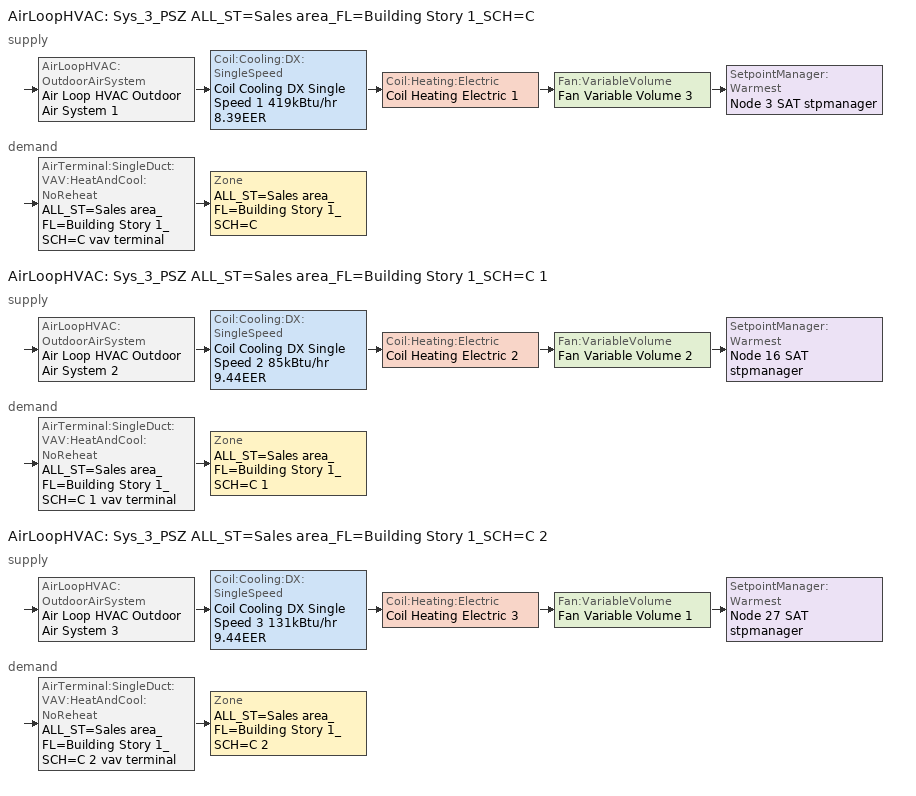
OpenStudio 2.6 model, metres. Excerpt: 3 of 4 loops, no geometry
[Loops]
AirLoopHVAC 'Sys_3_PSZ ALL_ST=Sales area_FL=Building Story 1_SCH=C'
 supply: AirLoopHVAC:OutdoorAirSystem 'Air Loop HVAC Outdoor Air System 1' > Coil:Cooling:DX:SingleSpeed 'Coil Cooling DX Single Speed 1 419kBtu/hr 8.39EER' > Coil:Heating:Electric 'Coil Heating Electric 1' > Fan:VariableVolume 'Fan Variable Volume 3' > SetpointManager:Warmest 'Node 3 SAT stpmanager'
 demand: AirTerminal:SingleDuct:VAV:HeatAndCool:NoReheat 'ALL_ST=Sales area_FL=Building Story 1_SCH=C vav terminal' > Zone 'ALL_ST=Sales area_FL=Building Story 1_SCH=C'
AirLoopHVAC 'Sys_3_PSZ ALL_ST=Sales area_FL=Building Story 1_SCH=C 1'
 supply: AirLoopHVAC:OutdoorAirSystem 'Air Loop HVAC Outdoor Air System 2' > Coil:Cooling:DX:SingleSpeed 'Coil Cooling DX Single Speed 2 85kBtu/hr 9.44EER' > Coil:Heating:Electric 'Coil Heating Electric 2' > Fan:VariableVolume 'Fan Variable Volume 2' > SetpointManager:Warmest 'Node 16 SAT stpmanager'
 demand: AirTerminal:SingleDuct:VAV:HeatAndCool:NoReheat 'ALL_ST=Sales area_FL=Building Story 1_SCH=C 1 vav terminal' > Zone 'ALL_ST=Sales area_FL=Building Story 1_SCH=C 1'
AirLoopHVAC 'Sys_3_PSZ ALL_ST=Sales area_FL=Building Story 1_SCH=C 2'
 supply: AirLoopHVAC:OutdoorAirSystem 'Air Loop HVAC Outdoor Air System 3' > Coil:Cooling:DX:SingleSpeed 'Coil Cooling DX Single Speed 3 131kBtu/hr 9.44EER' > Coil:Heating:Electric 'Coil Heating Electric 3' > Fan:VariableVolume 'Fan Variable Volume 1' > SetpointManager:Warmest 'Node 27 SAT stpmanager'
 demand: AirTerminal:SingleDuct:VAV:HeatAndCool:NoReheat 'ALL_ST=Sales area_FL=Building Story 1_SCH=C 2 vav terminal' > Zone 'ALL_ST=Sales area_FL=Building Story 1_SCH=C 2'
[Sizing:Zone] Zone Cooling Design Supply Air Temperature Input Method=SupplyAirTemperature; Zone Cooling Design Supply Air Temperature {C}=13; Zone Cooling Design Supply Air Temperature Difference {deltaC}=11.11; Zone Heating Design Supply Air Temperature Input Method=SupplyAirTemperature; Zone Heating Design Supply Air Temperature {C}=43; Zone Heating Design Supply Air Temperature Difference {deltaC}=11.11; Zone Cooling Design Supply Air Humidity Ratio {kg-H2O/kg-air}=0.0085; Zone Heating Design Supply Air Humidity Ratio {kg-H2O/kg-air}=0.008; Zone Heating Sizing Factor=1.3; Zone Cooling Sizing Factor=1.1; Cooling Design Air Flow Method=DesignDay; Heating Design Air Flow Method=DesignDay; Account for Dedicated Outdoor Air System=No; Dedicated Outdoor Air System Control Strategy=NeutralSupplyAir; Dedicated Outdoor Air Low Setpoint Temperature for Design {C}=autosize; Dedicated Outdoor Air High Setpoint Temperature for Design {C}=autosize
ALL_ST=Sales area_FL=Building Story 1_SCH=C; ALL_ST=Sales area_FL=Building Story 1_SCH=C 1; ALL_ST=Sales area_FL=Building Story 1_SCH=C 2
[Zone equipment]
ALL_ST=Sales area_FL=Building Story 1_SCH=C: ALL_ST=Sales area_FL=Building Story 1_SCH=C erv doas, Zone HVAC Baseboard Convective Electric 1, ALL_ST=Sales area_FL=Building Story 1_SCH=C vav terminal
ALL_ST=Sales area_FL=Building Story 1_SCH=C 1: ALL_ST=Sales area_FL=Building Story 1_SCH=C 1 erv doas, Zone HVAC Baseboard Convective Electric 2, ALL_ST=Sales area_FL=Building Story 1_SCH=C 1 vav terminal
ALL_ST=Sales area_FL=Building Story 1_SCH=C 2: ALL_ST=Sales area_FL=Building Story 1_SCH=C 2 erv doas, Zone HVAC Baseboard Convective Electric 3, ALL_ST=Sales area_FL=Building Story 1_SCH=C 2 vav terminal
[AirLoopHVAC] Design Supply Air Flow Rate {m3/s}=AutoSize
Name | Availability Schedule
Sys_3_PSZ ALL_ST=Sales area_FL=Building Story 1_SCH=C | Sys_3_PSZ ALL_ST=Sales area_FL=Building Story 1_SCH=C Occ Sch
Sys_3_PSZ ALL_ST=Sales area_FL=Building Story 1_SCH=C 1 | Sys_3_PSZ ALL_ST=Sales area_FL=Building Story 1_SCH=C 1 Occ Sch
Sys_3_PSZ ALL_ST=Sales area_FL=Building Story 1_SCH=C 2 | Sys_3_PSZ ALL_ST=Sales area_FL=Building Story 1_SCH=C 2 Occ Sch
[Sizing:System] Type of Load to Size On=Sensible; Design Outdoor Air Flow Rate {m3/s}=Autosize; Minimum System Air Flow Ratio=1; Preheat Design Temperature {C}=7; Preheat Design Humidity Ratio {kg-H2O/kg-Air}=0.008; Precool Design Temperature {C}=13; Precool Design Humidity Ratio {kg-H2O/kg-Air}=0.008; Central Cooling Design Supply Air Temperature {C}=13; Central Heating Design Supply Air Temperature {C}=43; Sizing Option=NonCoincident; 100% Outdoor Air in Cooling=No; 100% Outdoor Air in Heating=No; Central Cooling Design Supply Air Humidity Ratio {kg-H2O/kg-Air}=0.0085; Central Heating Design Supply Air Humidity Ratio {kg-H2O/kg-Air}=0.008; Cooling Design Air Flow Method=DesignDay; Cooling Design Air Flow Rate {m3/s}=0; Heating Design Air Flow Method=DesignDay; Heating Design Air Flow Rate {m3/s}=0; System Outdoor Air Method=ZoneSum; Zone Maximum Outdoor Air Fraction=1; Cooling Supply Air Flow Rate Per Floor Area {m3/s-m2}=0.00996765; Cooling Fraction of Autosized Cooling Supply Air Flow Rate=1; Cooling Supply Air Flow Rate Per Unit Cooling Capacity {m3/s-W}=3.94755e-05; Heating Supply Air Flow Rate Per Floor Area {m3/s-m2}=0.00996765; Heating Fraction of Autosized Heating Supply Air Flow Rate=1; Heating Fraction of Autosized Cooling Supply Air Flow Rate=1; Heating Supply Air Flow Rate Per Unit Heating Capacity {m3/s-W}=3.15882e-05; Cooling Design Capacity Method=CoolingDesignCapacity; Cooling Design Capacity {W}=autosize; Cooling Design Capacity Per Floor Area {W/m2}=234.7; Fraction of Autosized Cooling Design Capacity=1; Heating Design Capacity Method=HeatingDesignCapacity; Heating Design Capacity {W}=autosize; Heating Design Capacity Per Floor Area {W/m2}=157; Fraction of Autosized Heating Design Capacity=1; Central Cooling Capacity Control Method=OnOff
Sys_3_PSZ ALL_ST=Sales area_FL=Building Story 1_SCH=C; Sys_3_PSZ ALL_ST=Sales area_FL=Building Story 1_SCH=C 1; Sys_3_PSZ ALL_ST=Sales area_FL=Building Story 1_SCH=C 2
[Coil:Heating:Electric] Availability Schedule=Always On Discrete
Coil Heating Electric 1; Coil Heating Electric 2; Coil Heating Electric 3
[Coil:Cooling:DX:SingleSpeed] Availability Schedule=Always On Discrete; Rated Total Cooling Capacity {W}=autosize; Rated Sensible Heat Ratio=autosize; Rated Air Flow Rate {m3/s}=autosize; Rated Evaporator Fan Power Per Volume Flow Rate {W/(m3/s)}=773.3; Total Cooling Capacity Function of Temperature Curve=DXCOOL-NECB2011-REF-CAPFT; Total Cooling Capacity Function of Flow Fraction Curve=DXCOOL-NECB2011-REF-CAPFFLOW; Energy Input Ratio Function of Temperature Curve=DXCOOL-NECB2011-REF-COOLEIRFT; Energy Input Ratio Function of Flow Fraction Curve=DXCOOL-NECB2011-REF-COOLEIRFFLOW; Part Load Fraction Correlation Curve=DXCOOL-NECB2011-REF-COOLPLFFPLR; Condenser Type=AirCooled; Evaporative Condenser Effectiveness=0; Evaporative Condenser Air Flow Rate {m3/s}=Autosize; Evaporative Condenser Pump Rated Power Consumption {W}=Autosize; Crankcase Heater Capacity {W}=0; Maximum Outdoor Dry-Bulb Temperature for Crankcase Heater Operation {C}=0; Basin Heater Capacity {W/K}=0; Basin Heater Setpoint Temperature {C}=10
Name | Rated COP {W/W}
Coil Cooling DX Single Speed 1 419kBtu/hr 8.39EER | 3.11118
Coil Cooling DX Single Speed 2 85kBtu/hr 9.44EER | 3.25376
Coil Cooling DX Single Speed 3 131kBtu/hr 9.44EER | 3.28783
[Controller:OutdoorAir] Minimum Outdoor Air Flow Rate {m3/s}=0; Maximum Outdoor Air Flow Rate {m3/s}=0; Economizer Control Type=DifferentialEnthalpy; Economizer Control Action Type=ModulateFlow; Lockout Type=NoLockout; Minimum Limit Type=FixedMinimum; High Humidity Control=No; Heat Recovery Bypass Control Type=BypassWhenOAFlowGreaterThanMinimum
Name | Minimum Outdoor Air Schedule | Controller Mechanical Ventilation
Controller Outdoor Air 1 | Sys_3_PSZ ALL_ST=Sales area_FL=Building Story 1_SCH=C Occ Sch | Controller Mechanical Ventilation 1
Controller Outdoor Air 2 | Sys_3_PSZ ALL_ST=Sales area_FL=Building Story 1_SCH=C 1 Occ Sch | Controller Mechanical Ventilation 2
Controller Outdoor Air 3 | Sys_3_PSZ ALL_ST=Sales area_FL=Building Story 1_SCH=C 2 Occ Sch | Controller Mechanical Ventilation 3
[Controller:MechanicalVentilation] Availability Schedule=Always On Discrete; System Outdoor Air Method=ZoneSum
Controller Mechanical Ventilation 1; Controller Mechanical Ventilation 2; Controller Mechanical Ventilation 3
[AirLoopHVAC:OutdoorAirSystem]
Name | Controller
Air Loop HVAC Outdoor Air System 1 | Controller Outdoor Air 1
Air Loop HVAC Outdoor Air System 2 | Controller Outdoor Air 2
Air Loop HVAC Outdoor Air System 3 | Controller Outdoor Air 3
[ZoneHVAC:Baseboard:Convective:Electric] Availability Schedule=Always On Discrete; Nominal Capacity {W}=autosize; Efficiency=1
Zone HVAC Baseboard Convective Electric 1; Zone HVAC Baseboard Convective Electric 2; Zone HVAC Baseboard Convective Electric 3
[HeatExchanger:AirToAir:SensibleAndLatent] Availability Schedule=Always On Discrete; Nominal Supply Air Flow Rate {m3/s}=autosize; Sensible Effectiveness at 100% Heating Air Flow=0.76; Latent Effectiveness at 100% Heating Air Flow=0.75; Sensible Effectiveness at 75% Heating Air Flow=0.81; Latent Effectiveness at 75% Heating Air Flow=0.75; Sensible Effectiveness at 100% Cooling Air Flow=0.76; Latent Effectiveness at 100% Cooling Air Flow=0.75; Sensible Effectiveness at 75% Cooling Air Flow=0.81; Latent Effectiveness at 75% Cooling Air Flow=0.75; Supply Air Outlet Temperature Control=No; Heat Exchanger Type=Rotary; Frost Control Type=ExhaustAirRecirculation; Threshold Temperature {C}=-23.3; Initial Defrost Time Fraction=0.167; Rate of Defrost Time Fraction Increase {1/K}=0.012; Economizer Lockout=No
Name | Nominal Electric Power {W}
ALL_ST=Sales area_FL=Building Story 1_SCH=C 2 erv hx | 342.062
ALL_ST=Sales area_FL=Building Story 1_SCH=C 1 erv hx | 196.031
ALL_ST=Sales area_FL=Building Story 1_SCH=C erv hx | 1364.28
[Fan:VariableVolume] Availability Schedule=Always On Discrete; Fan Efficiency=0.75; Pressure Rise {Pa}=640; Maximum Flow Rate {m3/s}=Autosize; Fan Power Minimum Flow Rate Input Method=Fraction; Fan Power Minimum Flow Fraction=0.3; Fan Power Minimum Air Flow Rate {m3/s}=0; Motor Efficiency=0.9; Motor In Airstream Fraction=1; Fan Power Coefficient 1=0.0407599; Fan Power Coefficient 2=0.088045; Fan Power Coefficient 3=-0.0729261; Fan Power Coefficient 4=0.94374; Fan Power Coefficient 5=0
Fan Variable Volume 1; Fan Variable Volume 2; Fan Variable Volume 3
[SetpointManager:Warmest] Control Variable=Temperature; Minimum Setpoint Temperature {C}=12; Maximum Setpoint Temperature {C}=35; Strategy=MaximumTemperature
Node 27 SAT stpmanager; Node 16 SAT stpmanager; Node 3 SAT stpmanager
[AirTerminal:SingleDuct:VAV:HeatAndCool:NoReheat] Availability Schedule=Always On Discrete; Maximum Air Flow Rate {m3/s}=autosize; Zone Minimum Air Flow Fraction=0.05
ALL_ST=Sales area_FL=Building Story 1_SCH=C 2 vav terminal; ALL_ST=Sales area_FL=Building Story 1_SCH=C 1 vav terminal; ALL_ST=Sales area_FL=Building Story 1_SCH=C vav terminal
[ZoneHVAC:EnergyRecoveryVentilator:Controller] Temperature High Limit {C}=19; Temperature Low Limit {C}=13; Exhaust Air Temperature Limit=NoExhaustAirTemperatureLimit; Exhaust Air Enthalpy Limit=NoExhaustAirEnthalpyLimit; Time of Day Economizer Flow Control Schedule=Always Off Discrete; High Humidity Control Flag=No; High Humidity Outdoor Air Flow Ratio=1; Control High Indoor Humidity Based on Outdoor Humidity Ratio=Yes
Name | Electronic Enthalpy Limit Curve
ALL_ST=Sales area_FL=Building Story 1_SCH=C 2 erv contr | Curve Cubic 1
ALL_ST=Sales area_FL=Building Story 1_SCH=C 1 erv contr | Curve Cubic 2
ALL_ST=Sales area_FL=Building Story 1_SCH=C erv contr | Curve Cubic 3
[Fan:OnOff] Availability Schedule=Always On Discrete; Fan Efficiency=0.75; Pressure Rise {Pa}=200; Maximum Flow Rate {m3/s}=autosize; Motor Efficiency=0.9; Motor In Airstream Fraction=1
Name | Fan Power Ratio Function of Speed Ratio Curve | Fan Efficiency Ratio Function of Speed Ratio Curve
ALL_ST=Sales area_FL=Building Story 1_SCH=C 2 erv sup fan | Fan On Off Power Curve 2 | Fan On Off Efficiency Curve 2
ALL_ST=Sales area_FL=Building Story 1_SCH=C 2 erv exh fan | Fan On Off Power Curve 3 | Fan On Off Efficiency Curve 3
ALL_ST=Sales area_FL=Building Story 1_SCH=C 1 erv sup fan | Fan On Off Power Curve 4 | Fan On Off Efficiency Curve 4
ALL_ST=Sales area_FL=Building Story 1_SCH=C 1 erv exh fan | Fan On Off Power Curve 5 | Fan On Off Efficiency Curve 5
ALL_ST=Sales area_FL=Building Story 1_SCH=C erv sup fan | Fan On Off Power Curve 6 | Fan On Off Efficiency Curve 6
ALL_ST=Sales area_FL=Building Story 1_SCH=C erv exh fan | Fan On Off Power Curve 7 | Fan On Off Efficiency Curve 7
[ZoneHVAC:EnergyRecoveryVentilator] Supply Air Flow Rate {m3/s}=autosize; Exhaust Air Flow Rate {m3/s}=autosize; Ventilation Rate per Unit Floor Area {m3/s-m2}=0.0011684; Ventilation Rate per Occupant {m3/s-person}=0
Name | Availability Schedule | Heat Exchanger | Supply Air Fan | Exhaust Air Fan | Controller
ALL_ST=Sales area_FL=Building Story 1_SCH=C 2 erv doas | Sys_3_PSZ ALL_ST=Sales area_FL=Building Story 1_SCH=C 2 Occ Sch | ALL_ST=Sales area_FL=Building Story 1_SCH=C 2 erv hx | ALL_ST=Sales area_FL=Building Story 1_SCH=C 2 erv sup fan | ALL_ST=Sales area_FL=Building Story 1_SCH=C 2 erv exh fan | ALL_ST=Sales area_FL=Building Story 1_SCH=C 2 erv contr
ALL_ST=Sales area_FL=Building Story 1_SCH=C 1 erv doas | Sys_3_PSZ ALL_ST=Sales area_FL=Building Story 1_SCH=C 1 Occ Sch | ALL_ST=Sales area_FL=Building Story 1_SCH=C 1 erv hx | ALL_ST=Sales area_FL=Building Story 1_SCH=C 1 erv sup fan | ALL_ST=Sales area_FL=Building Story 1_SCH=C 1 erv exh fan | ALL_ST=Sales area_FL=Building Story 1_SCH=C 1 erv contr
ALL_ST=Sales area_FL=Building Story 1_SCH=C erv doas | Sys_3_PSZ ALL_ST=Sales area_FL=Building Story 1_SCH=C Occ Sch | ALL_ST=Sales area_FL=Building Story 1_SCH=C erv hx | ALL_ST=Sales area_FL=Building Story 1_SCH=C erv sup fan | ALL_ST=Sales area_FL=Building Story 1_SCH=C erv exh fan | ALL_ST=Sales area_FL=Building Story 1_SCH=C erv contr
[Schedule:Ruleset]
Name | Default Day Schedule | Summer Design Day Schedule | Winter Design Day Schedule
Sys_3_PSZ ALL_ST=Sales area_FL=Building Story 1_SCH=C Occ Sch | Sys_3_PSZ ALL_ST=Sales area_FL=Building Story 1_SCH=C Occ Sch Default | Sys_3_PSZ ALL_ST=Sales area_FL=Building Story 1_SCH=C Occ Sch Summer Design Day | Sys_3_PSZ ALL_ST=Sales area_FL=Building Story 1_SCH=C Occ Sch Winter Design Day
Sys_3_PSZ ALL_ST=Sales area_FL=Building Story 1_SCH=C 1 Occ Sch | Sys_3_PSZ ALL_ST=Sales area_FL=Building Story 1_SCH=C 1 Occ Sch Default | Sys_3_PSZ ALL_ST=Sales area_FL=Building Story 1_SCH=C 1 Occ Sch Summer Design Day | Sys_3_PSZ ALL_ST=Sales area_FL=Building Story 1_SCH=C 1 Occ Sch Winter Design Day
Sys_3_PSZ ALL_ST=Sales area_FL=Building Story 1_SCH=C 2 Occ Sch | Sys_3_PSZ ALL_ST=Sales area_FL=Building Story 1_SCH=C 2 Occ Sch Default | Sys_3_PSZ ALL_ST=Sales area_FL=Building Story 1_SCH=C 2 Occ Sch Summer Design Day | Sys_3_PSZ ALL_ST=Sales area_FL=Building Story 1_SCH=C 2 Occ Sch Winter Design Day
[Schedule:Day]
Sys_3_PSZ ALL_ST=Sales area_FL=Building Story 1_SCH=C Occ Sch Default; Sys_3_PSZ ALL_ST=Sales area_FL=Building Story 1_SCH=C Occ Sch Winter Design Day; Sys_3_PSZ ALL_ST=Sales area_FL=Building Story 1_SCH=C Occ Sch Summer Design Day; Sys_3_PSZ ALL_ST=Sales area_FL=Building Story 1_SCH=C 1 Occ Sch Default; Sys_3_PSZ ALL_ST=Sales area_FL=Building Story 1_SCH=C 1 Occ Sch Winter Design Day; Sys_3_PSZ ALL_ST=Sales area_FL=Building Story 1_SCH=C 1 Occ Sch Summer Design Day; Sys_3_PSZ ALL_ST=Sales area_FL=Building Story 1_SCH=C 2 Occ Sch Default; Sys_3_PSZ ALL_ST=Sales area_FL=Building Story 1_SCH=C 2 Occ Sch Winter Design Day; Sys_3_PSZ ALL_ST=Sales area_FL=Building Story 1_SCH=C 2 Occ Sch Summer Design Day: 24, 0, 1
[Schedule:Rule] Date Specification Type=DateRange; Start Month=1; Start Day=1; End Month=12
Name | Schedule Ruleset | Rule Order | Day Schedule | Apply Monday | End Day | Apply Tuesday | Apply Wednesday | Apply Thursday | Apply Friday | Apply Saturday | Apply Sunday
Sys_3_PSZ ALL_ST=Sales area_FL=Building Story 1_SCH=C Occ Sch Monday Rule | Sys_3_PSZ ALL_ST=Sales area_FL=Building Story 1_SCH=C Occ Sch | 6 | Sys_3_PSZ ALL_ST=Sales area_FL=Building Story 1_SCH=C Occ Sch Monday | Yes | 25
Sys_3_PSZ ALL_ST=Sales area_FL=Building Story 1_SCH=C Occ Sch Tuesday Rule | Sys_3_PSZ ALL_ST=Sales area_FL=Building Story 1_SCH=C Occ Sch | 5 | Sys_3_PSZ ALL_ST=Sales area_FL=Building Story 1_SCH=C Occ Sch Tuesday |  | 26 | Yes
Sys_3_PSZ ALL_ST=Sales area_FL=Building Story 1_SCH=C Occ Sch Wednesday Rule | Sys_3_PSZ ALL_ST=Sales area_FL=Building Story 1_SCH=C Occ Sch | 4 | Sys_3_PSZ ALL_ST=Sales area_FL=Building Story 1_SCH=C Occ Sch Wednesday |  | 27 |  | Yes
Sys_3_PSZ ALL_ST=Sales area_FL=Building Story 1_SCH=C Occ Sch Thursday Rule | Sys_3_PSZ ALL_ST=Sales area_FL=Building Story 1_SCH=C Occ Sch | 3 | Sys_3_PSZ ALL_ST=Sales area_FL=Building Story 1_SCH=C Occ Sch Thursday |  | 28 |  |  | Yes
Sys_3_PSZ ALL_ST=Sales area_FL=Building Story 1_SCH=C Occ Sch Friday Rule | Sys_3_PSZ ALL_ST=Sales area_FL=Building Story 1_SCH=C Occ Sch | 2 | Sys_3_PSZ ALL_ST=Sales area_FL=Building Story 1_SCH=C Occ Sch Friday |  | 29 |  |  |  | Yes
Sys_3_PSZ ALL_ST=Sales area_FL=Building Story 1_SCH=C Occ Sch Saturday Rule | Sys_3_PSZ ALL_ST=Sales area_FL=Building Story 1_SCH=C Occ Sch | 1 | Sys_3_PSZ ALL_ST=Sales area_FL=Building Story 1_SCH=C Occ Sch Saturday |  | 30 |  |  |  |  | Yes
Sys_3_PSZ ALL_ST=Sales area_FL=Building Story 1_SCH=C Occ Sch Sunday Rule | Sys_3_PSZ ALL_ST=Sales area_FL=Building Story 1_SCH=C Occ Sch | 0 | Sys_3_PSZ ALL_ST=Sales area_FL=Building Story 1_SCH=C Occ Sch Sunday |  | 31 |  |  |  |  |  | Yes
Sys_3_PSZ ALL_ST=Sales area_FL=Building Story 1_SCH=C 1 Occ Sch Monday Rule | Sys_3_PSZ ALL_ST=Sales area_FL=Building Story 1_SCH=C 1 Occ Sch | 6 | Sys_3_PSZ ALL_ST=Sales area_FL=Building Story 1_SCH=C 1 Occ Sch Monday | Yes | 25
Sys_3_PSZ ALL_ST=Sales area_FL=Building Story 1_SCH=C 1 Occ Sch Tuesday Rule | Sys_3_PSZ ALL_ST=Sales area_FL=Building Story 1_SCH=C 1 Occ Sch | 5 | Sys_3_PSZ ALL_ST=Sales area_FL=Building Story 1_SCH=C 1 Occ Sch Tuesday |  | 26 | Yes
Sys_3_PSZ ALL_ST=Sales area_FL=Building Story 1_SCH=C 1 Occ Sch Wednesday Rule | Sys_3_PSZ ALL_ST=Sales area_FL=Building Story 1_SCH=C 1 Occ Sch | 4 | Sys_3_PSZ ALL_ST=Sales area_FL=Building Story 1_SCH=C 1 Occ Sch Wednesday |  | 27 |  | Yes
Sys_3_PSZ ALL_ST=Sales area_FL=Building Story 1_SCH=C 1 Occ Sch Thursday Rule | Sys_3_PSZ ALL_ST=Sales area_FL=Building Story 1_SCH=C 1 Occ Sch | 3 | Sys_3_PSZ ALL_ST=Sales area_FL=Building Story 1_SCH=C 1 Occ Sch Thursday |  | 28 |  |  | Yes
Sys_3_PSZ ALL_ST=Sales area_FL=Building Story 1_SCH=C 1 Occ Sch Friday Rule | Sys_3_PSZ ALL_ST=Sales area_FL=Building Story 1_SCH=C 1 Occ Sch | 2 | Sys_3_PSZ ALL_ST=Sales area_FL=Building Story 1_SCH=C 1 Occ Sch Friday |  | 29 |  |  |  | Yes
Sys_3_PSZ ALL_ST=Sales area_FL=Building Story 1_SCH=C 1 Occ Sch Saturday Rule | Sys_3_PSZ ALL_ST=Sales area_FL=Building Story 1_SCH=C 1 Occ Sch | 1 | Sys_3_PSZ ALL_ST=Sales area_FL=Building Story 1_SCH=C 1 Occ Sch Saturday |  | 30 |  |  |  |  | Yes
Sys_3_PSZ ALL_ST=Sales area_FL=Building Story 1_SCH=C 1 Occ Sch Sunday Rule | Sys_3_PSZ ALL_ST=Sales area_FL=Building Story 1_SCH=C 1 Occ Sch | 0 | Sys_3_PSZ ALL_ST=Sales area_FL=Building Story 1_SCH=C 1 Occ Sch Sunday |  | 31 |  |  |  |  |  | Yes
Sys_3_PSZ ALL_ST=Sales area_FL=Building Story 1_SCH=C 2 Occ Sch Monday Rule | Sys_3_PSZ ALL_ST=Sales area_FL=Building Story 1_SCH=C 2 Occ Sch | 6 | Sys_3_PSZ ALL_ST=Sales area_FL=Building Story 1_SCH=C 2 Occ Sch Monday | Yes | 25
Sys_3_PSZ ALL_ST=Sales area_FL=Building Story 1_SCH=C 2 Occ Sch Tuesday Rule | Sys_3_PSZ ALL_ST=Sales area_FL=Building Story 1_SCH=C 2 Occ Sch | 5 | Sys_3_PSZ ALL_ST=Sales area_FL=Building Story 1_SCH=C 2 Occ Sch Tuesday |  | 26 | Yes
[Schedule:Constant]
Name | Value
Always On Discrete | 1
Always Off Discrete | 0
[Curve:Biquadratic] Minimum Value of x=13; Maximum Value of x=24; Minimum Value of y=24; Maximum Value of y=46
Name | Coefficient1 Constant | Coefficient2 x | Coefficient3 x**2 | Coefficient4 y | Coefficient5 y**2 | Coefficient6 x*y
DXCOOL-NECB2011-REF-CAPFT | 0.867905 | 0.0142459 | 0.00055436 | -0.0075575 | 3.3e-05 | -0.0001918
DXCOOL-NECB2011-REF-COOLEIRFT | 0.116936 | 0.0284933 | -0.0004112 | 0.0214108 | 0.00016103 | -0.0006791
[Curve:Quadratic] Coefficient1 Constant=1; Coefficient2 x=0; Coefficient3 x**2=0; Minimum Value of x=0; Maximum Value of x=1
DXCOOL-NECB2011-REF-CAPFFLOW; DXCOOL-NECB2011-REF-COOLEIRFFLOW
[Curve:Cubic]
Name | Coefficient1 Constant | Coefficient2 x | Coefficient3 x**2 | Coefficient4 x**3 | Minimum Value of x | Maximum Value of x
DXCOOL-NECB2011-REF-COOLPLFFPLR | 0.0277 | 4.9151 | -8.184 | 4.2702 | 0.7 | 1
Fan On Off Efficiency Curve 2; Fan On Off Efficiency Curve 3; Fan On Off Efficiency Curve 4; Fan On Off Efficiency Curve 5; Fan On Off Efficiency Curve 6; Fan On Off Efficiency Curve 7 | 1 | 0 | 0 | 0 | 0 | 1
Curve Cubic 1; Curve Cubic 2; Curve Cubic 3 | 0.013427 | -0.00047892 | 5.3352e-05 | -1.8103e-06 | 16.6 | 29.13
[Curve:Exponent] Coefficient1 Constant=1; Coefficient2 Constant=0; Coefficient3 Constant=0; Minimum Value of x=0; Maximum Value of x=1
Fan On Off Power Curve 2; Fan On Off Power Curve 3; Fan On Off Power Curve 4; Fan On Off Power Curve 5; Fan On Off Power Curve 6; Fan On Off Power Curve 7
